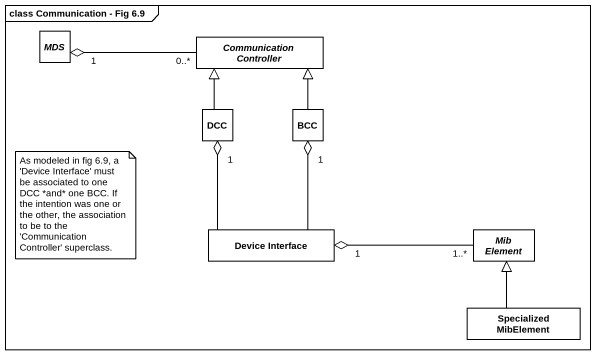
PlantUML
@startuml
mainframe class Communication - Fig 6.9
hide circle
hide empty members
abstract class MDS #FFFFFF
abstract class "Communication Controller" as Communication_Controller
class DCC
class BCC
class "Device Interface" as Device_Interface
abstract class "Mib Element" as Mib_Element
class "Specialized MibElement" as Specialized_MibElement
MDS "1" o-right- "0..*" Communication_Controller
DCC -up-|> Communication_Controller
DCC "1" o-- Device_Interface
BCC -up-|> Communication_Controller
BCC "1" o-- Device_Interface
Device_Interface "1" o-right- "1..*" Mib_Element
Specialized_MibElement -up-|> Mib_Element
note as N1
  As modeled in fig 6.9, a 'Device Interface' must be associated to one DCC *and* one BCC. If the intention was one or the other, the association to be to the 'Communication Controller' superclass.
end note
@enduml
